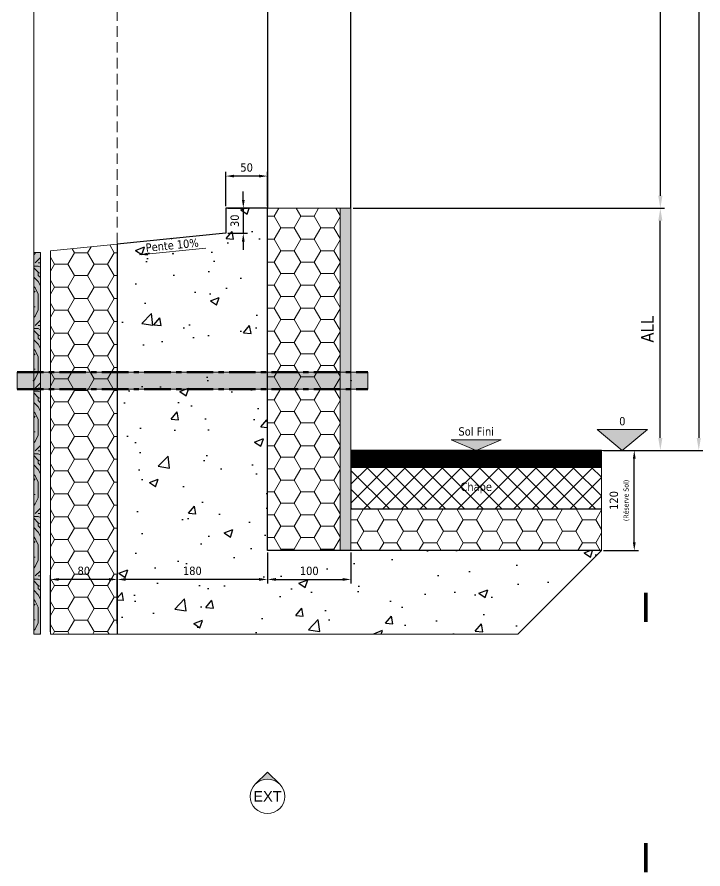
# Model space of a CAD drawing. Header units: millimetres. Extents: x -20000 to 230000, y -17405 to 24510.
# Drawn here: x 84700 to 85522, y 4592 to 5613 of the extents above; entities that cross this region are included whole.
import ezdxf
from ezdxf.enums import TextEntityAlignment as Align

# ---------------------------------------------------------------- set-up
doc = ezdxf.new("R2010")
doc.units = ezdxf.units.MM
doc.header["$PDMODE"] = 35
doc.header["$PDSIZE"] = 0.5
doc.linetypes.add('AXES', pattern=[50.800000000000004, 31.75, -6.35, 6.35, -6.35])
doc.linetypes.add('CACHE', pattern=[9.524999999999999, 6.35, -3.175])
doc.layers.get('0').update_dxf_attribs({"lineweight": 13})
doc.layers.get('Defpoints').update_dxf_attribs({"true_color": 0xc2a584})
for name, color, linetype, lineweight in [('0 - 1 (validé)', 3, 'Continuous', 13), ('1 - Axe', 1, 'AXES', 0), ('1 - BETON', 251, 'Continuous', 25), ('1 - Bois', 44, 'Continuous', 13), ('1 - Béton', 251, 'Continuous', 25), ('1 - Cotation', 32, 'Continuous', 13), ('1 - INTERROMPU', 253, 'CACHE', 13), ('1 - Isolant', 132, 'Continuous', 13), ('1 - Platre', 252, 'Continuous', 13), ('1 - Texte', 7, 'Continuous', 13), ('Texte', 7, 'Continuous', 13)]:
    doc.layers.add(name, color=color, linetype=linetype, lineweight=lineweight)
doc.layers.add('0 - Invisible', color=43, linetype='Continuous', lineweight=0, plot=False)
doc.layers.add('Non visible', color=163, linetype='Continuous', lineweight=25, plot=False)
doc.layers.add('1 - Cache', color=7, linetype='Continuous', lineweight=0, true_color=0xffffff)
doc.styles.get("Standard").update_dxf_attribs({"font": 'ARIALUNI.TTF'})
doc.styles.add('Texte Poralu', font='tahomabd.ttf')
doc.dimstyles.new('100 - 1000', dxfattribs={"dimtxt": 15, "dimasz": 15, "dimexe": 5, "dimexo": 2.5, "dimgap": 8, "dimtad": 1, "dimdec": 1, "dimtxsty": 'Texte Poralu', "dimcen": 10, "dimazin": 0, "dimtfac": 1, "dimtdec": 1, "dimtmove": 0, "dimatfit": 3, "dimfxl": 1, "dimarcsym": 0})
doc.dimstyles.new('30 - 1000', dxfattribs={"dimtxt": 10, "dimasz": 10, "dimexe": 5, "dimexo": 2.5, "dimgap": 5, "dimtad": 1, "dimdec": 1, "dimtxsty": 'Texte Poralu', "dimcen": 5, "dimazin": 0, "dimtfac": 1, "dimtdec": 1, "dimtmove": 0, "dimatfit": 3, "dimfxl": 1, "dimarcsym": 0})

# ---------------------------------------------------------------- blocks, each defined once
blk = doc.blocks.new('Cadre Coupe_Elev')
at = {"color": 7}
blk.add_attdef('REPERE_1', text='', height=300, dxfattribs=at).set_placement((1000, 9000), align=Align.MIDDLE_CENTER)
at = {"layer": '1 - Texte', "color": 7}
for tag, p in [('DEFINITION1', (5000, 1200)), ('DEFINITION2', (5000, 800))]:
    blk.add_attdef(tag, text='', height=250, dxfattribs=at).set_placement(p, align=Align.MIDDLE_CENTER)
at = {"layer": 'Non visible', "style": 'Texte Poralu'}
for p in [(5447.11721373623, 4905.799125232807), (5447.11721373623, 4605.799125232807)]:
    blk.add_attdef('REPERE_2', text='', height=35, dxfattribs=at).set_placement(p, align=Align.MIDDLE_LEFT)
blk = doc.blocks.new('*U837')
at = {"layer": '1 - Béton'}
h = blk.add_hatch(dxfattribs=at)
h.set_pattern_fill('ANSI31', color=256, scale=0.5, angle=135)
h.set_pattern_definition([(180, (199.9999999999554, 19.99999999999773), (-3.33066907387547e-16, -1.5875), [])])
h.paths.add_polyline_path([(0, 100), (299.9999999999554, 99.99999999999545), (299.9999999999554, 119.9999999999955), (0, 120)])
h = blk.add_hatch(dxfattribs=at)
h.set_pattern_fill('ANSI37', color=256, scale=5)
h.set_pattern_definition([(45, (199.9999999999554, 9.999999999997726), (-11.22532015133644, 11.22532015133644), []), (135, (199.9999999999554, 9.999999999997726), (-11.22532015133644, -11.22532015133644), [])])
h.paths.add_polyline_path([(0, 50), (299.9999999999554, 49.99999999999545), (299.9999999999554, 99.99999999999545), (0, 100)])
h.paths.add_polyline_path([(125.9083277367138, 65.81766286097815), (173.9506380120663, 65.81766286097815), (173.9506380120663, 87.41940899932604), (125.9083277367138, 87.41940899932604)], flags=24)
at = {"layer": '1 - Isolant'}
h = blk.add_hatch(dxfattribs=at)
h.set_pattern_fill('HONEY', color=256, scale=5)
h.set_pattern_definition([(0, (199.9999999999554, 19.99999999999773), (23.8125, 13.748153225), [15.875, -31.75]), (120, (199.9999999999554, 19.99999999999773), (-23.81249994797095, 13.74815331511695), [15.87499999999995, -31.74999999999991]), (59.99999999999999, (199.9999999999554, 19.99999999999773), (5.202904551637744e-08, 27.49630654011694), [-31.75, 15.875])])
h.paths.add_polyline_path([(0, 0), (299.9999999999554, -6.821210263295947e-12), (299.9999999999554, 49.99999999999545), (0, 50)])
at = {"layer": '0 - Invisible'}
for points in [[(0, 100), (299.9999999999554, 99.99999999999545), (299.9999999999554, 119.9999999999955), (0, 120), (0, 100)], [(0, 50), (299.9999999999554, 49.99999999999545), (299.9999999999554, 99.99999999999545), (0, 100), (0, 50)], [(0, 0), (299.9999999999554, -6.821210263295947e-12), (299.9999999999554, 49.99999999999545), (0, 50), (0, 0)]]:
    blk.add_lwpolyline(points, dxfattribs=at)
at = {"layer": '1 - Béton'}
for points in [[(299.9999999999554, 119.9999999999955), (0, 120), (0, 100), (299.9999999999554, 99.99999999999545)], [(299.9999999999554, 99.99999999999545), (0, 100), (0, 50), (299.9999999999554, 49.99999999999545)]]:
    blk.add_lwpolyline(points, dxfattribs=at)
at = {"layer": '1 - Isolant'}
blk.add_lwpolyline([(299.9999999999554, 49.99999999999545), (0, 50), (0, 0), (299.9999999999554, -6.821210263295947e-12)], dxfattribs=at)
at = {"insert": (149.9999999999777, 74.99999999999763), "char_height": 10, "attachment_point": 5, "style": 'Texte Poralu'}
blk.add_mtext_dynamic_manual_height_columns('Chape', width=39.78362779687997, gutter_width=50, heights=[0], dxfattribs=at)
blk = doc.blocks.new('*U888')
at = {"layer": '1 - Isolant'}
h = blk.add_hatch(dxfattribs=at)
h.set_pattern_fill('HONEY', color=256, scale=5)
h.set_pattern_definition([(0, (-58597.14088961112, -19647.49265059401), (23.8125, 13.748153225), [15.875, -31.75]), (120, (-58597.14088961112, -19647.49265059401), (-23.81249994797095, 13.74815331511695), [15.87499999999996, -31.74999999999991]), (59.99999999999999, (-58597.14088961112, -19647.49265059401), (5.202904551637744e-08, 27.49630654011694), [-31.75, 15.875])])
h.paths.add_polyline_path([(3.579119409721139e-11, -410.000000000683), (87.00000000082433, -410.000000000683), (87.00000000080308, 0), (0, 0)])
at = {"layer": '1 - Platre'}
h = blk.add_hatch(dxfattribs=at)
h.set_pattern_fill('AR-SAND', color=256, scale=0.1)
h.set_pattern_definition([(37.50000000000001, (-58597.14088961112, -19647.49265059401), (-0.1600031295984046, 4.894132373293424), [0, -3.860800000000001, 0, -4.318000000000001, 0, -4.1275]), (7.499999999999999, (-58597.14088961112, -19647.49265059401), (4.495232831380027, 7.168251005683543), [0, -2.0828, 0, -3.4798, 0, -1.3335]), (327.5, (-58600.26508961112, -19647.49265059401), (7.90992370241458, 0.01437184678545691), [0, -1.27, 0, -4.572, 0, -5.969]), (317.5, (-58600.26508961112, -19647.49265059401), (7.635564524722972, 2.229293232572162), [0, -0.635, 0, -2.9972, 0, -3.429])])
h.paths.add_polyline_path([(100.0000000008316, -410.000000000683), (100.0000000008031, 0), (87.00000000080308, 0), (87.00000000082433, -410.000000000683)])
at = {"layer": '0 - Invisible'}
for points in [[(3.579119409721139e-11, -410.000000000683), (87.00000000082433, -410.000000000683)], [(87.00000000082433, -410.000000000683), (100.0000000008316, -410.000000000683)]]:
    blk.add_lwpolyline(points, dxfattribs=at)
at = {"layer": '1 - Isolant'}
blk.add_lwpolyline([(87.00000000082433, -410.000000000683), (87.00000000080308, 0), (0, 0), (3.579119409721139e-11, -410.000000000683)], dxfattribs=at)
at = {"layer": '1 - Platre'}
blk.add_lwpolyline([(100.0000000008316, -410.000000000683), (100.0000000008031, 0), (87.00000000080308, 0), (87.00000000082433, -410.000000000683)], dxfattribs=at)
blk = doc.blocks.new('*D1507')
at = {"layer": 'Defpoints', "color": 0, "lineweight": -2, "transparency": 16777216}
for p, q in [((85000.00002455604, 4971.232209339361), (85000.00002455604, 4934.157499047607)), ((84820.00002455682, 4886.232209339361), (84820.00002455682, 4944.157499047607)), ((84990.00002455604, 4939.157499047607), (84830.00002455682, 4939.157499047607))]:
    blk.add_line(p, q, dxfattribs=at)
at = {"layer": 'Defpoints', "color": 0, "transparency": 16777216}
for p in [(85000.00002455604, 4973.732209339361), (84820.00002455682, 4939.157499047607), (84820.00002455682, 4883.732209339361)]:
    blk.add_point(p, dxfattribs=at)
for points in [[(84830.00002455682, 4940.824165714274), (84830.00002455682, 4937.49083238094), (84820.00002455682, 4939.157499047607)], [(84990.00002455604, 4940.824165714274), (84990.00002455604, 4937.49083238094), (85000.00002455604, 4939.157499047607)]]:
    blk.add_solid(points, dxfattribs=at)
at = {"layer": 'Defpoints', "color": 0, "transparency": 16777216, "insert": (84910.00002455643, 4949.385840216177), "char_height": 10, "attachment_point": 5, "style": 'Texte Poralu'}
blk.add_mtext('180', dxfattribs=at)
blk = doc.blocks.new('*D1508')
at = {"layer": '1 - Cotation', "color": 0, "lineweight": -2, "transparency": 16777216}
for p, q in [((85000.00002455604, 4971.232209339361), (85000.00002455604, 4934.157499047607)), ((85100.00002455685, 4971.232209339365), (85100.00002455685, 4934.157499047607)), ((85010.00002455604, 4939.157499047607), (85090.00002455685, 4939.157499047607))]:
    blk.add_line(p, q, dxfattribs=at)
at = {"layer": '1 - Cotation', "color": 0, "transparency": 16777216}
for points in [[(85010.00002455604, 4940.824165714274), (85010.00002455604, 4937.49083238094), (85000.00002455604, 4939.157499047607)], [(85090.00002455685, 4940.824165714274), (85090.00002455685, 4937.49083238094), (85100.00002455685, 4939.157499047607)]]:
    blk.add_solid(points, dxfattribs=at)
at = {"layer": 'Defpoints', "color": 0, "transparency": 16777216}
for p in [(85000.00002455604, 4973.732209339361), (85100.00002455685, 4973.732209339365), (85100.00002455685, 4939.157499047607)]:
    blk.add_point(p, dxfattribs=at)
at = {"layer": '1 - Cotation', "color": 0, "transparency": 16777216, "insert": (85050.00002455644, 4949.362334507648), "char_height": 10, "attachment_point": 5, "style": 'Texte Poralu'}
blk.add_mtext('100', dxfattribs=at)
blk = doc.blocks.new('*U199')
blk.add_hatch(color=256).paths.add_polyline_path([(25, 0), (55, 25), (-5, 25)])
blk.add_line((0, 0), (50, 0))
blk.add_lwpolyline([(25, 0), (55, 25), (-5, 25), (25, 0)])
at = {"style": 'Texte Poralu'}
blk.add_attdef('HAUTEUR', text='', height=10, dxfattribs=at).set_placement((25, 34.99999999999997), align=Align.MIDDLE_CENTER)
blk = doc.blocks.new('*U200')
blk.add_hatch(color=256).paths.add_polyline_path([(0, 0), (29.99999999999999, 12.5), (-30.00000000000001, 12.5)])
blk.add_lwpolyline([(0, 0), (29.99999999999999, 12.5), (-30.00000000000001, 12.5), (0, 0)])
at = {"layer": 'Texte', "insert": (-7.105427357601002e-15, 17.5), "char_height": 10, "attachment_point": 8, "style": 'Texte Poralu'}
blk.add_mtext('Sol Fini', dxfattribs=at)
blk = doc.blocks.new('*D1509')
at = {"color": 0, "lineweight": -2, "transparency": 16777216}
for p, q in [((85402.5000245568, 5093.732209339346), (85444.32851743247, 5093.732209339346)), ((85439.32851743247, 4983.732209339365), (85439.32851743247, 5083.732209339346)), ((85402.5000245568, 4973.732209339365), (85444.32851743247, 4973.732209339365))]:
    blk.add_line(p, q, dxfattribs=at)
at = {"color": 0, "transparency": 16777216}
for points in [[(85437.6618507658, 5083.732209339346), (85440.99518409914, 5083.732209339346), (85439.32851743247, 5093.732209339346)], [(85437.6618507658, 4983.732209339365), (85440.99518409914, 4983.732209339365), (85439.32851743247, 4973.732209339365)]]:
    blk.add_solid(points, dxfattribs=at)
at = {"layer": 'Defpoints', "color": 0, "transparency": 16777216}
for p in [(85400.0000245568, 5093.732209339346), (85439.32851743247, 5093.732209339346), (85400.0000245568, 4973.732209339365)]:
    blk.add_point(p, dxfattribs=at)
at = {"color": 0, "transparency": 16777216, "insert": (85421.68759511324, 5033.732209339369), "char_height": 10, "attachment_point": 5, "rotation": 90, "style": 'Texte Poralu'}
blk.add_mtext('120 \\P{\\H0.6x;(Réserve Sol)}', dxfattribs=at)
blk = doc.blocks.new('*D1510')
at = {"layer": 'Defpoints', "color": 0, "lineweight": -2, "transparency": 16777216}
for p, q in [((84740.00002455682, 4876.232209339365), (84740.00002455682, 4944.157499047604)), ((84810.00002455682, 4939.157499047604), (84750.00002455682, 4939.157499047604)), ((84820.00002455682, 4886.232209339361), (84820.00002455682, 4944.157499047604))]:
    blk.add_line(p, q, dxfattribs=at)
at = {"layer": 'Defpoints', "color": 0, "transparency": 16777216}
for p in [(84740.00002455682, 4939.157499047604), (84820.00002455682, 4883.732209339361), (84740.00002455682, 4873.732209339365)]:
    blk.add_point(p, dxfattribs=at)
for points in [[(84750.00002455682, 4940.824165714271), (84750.00002455682, 4937.490832380937), (84740.00002455682, 4939.157499047604)], [(84810.00002455682, 4940.824165714271), (84810.00002455682, 4937.490832380937), (84820.00002455682, 4939.157499047604)]]:
    blk.add_solid(points, dxfattribs=at)
at = {"layer": 'Defpoints', "color": 0, "transparency": 16777216, "insert": (84780.00002455682, 4949.385840216173), "char_height": 10, "attachment_point": 5, "style": 'Texte Poralu'}
blk.add_mtext('80', dxfattribs=at)
blk = doc.blocks.new('*D1511')
at = {"layer": '1 - Cotation', "color": 0, "lineweight": -2, "transparency": 16777216}
for p, q in [((85002.50002455692, 6144.331641222817), (85475.53804503876, 6144.331641222817)), ((85470.53804503876, 6129.331641222817), (85470.53804503876, 5398.732209340044)), ((85102.50002455685, 5383.732209340044), (85475.53804503876, 5383.732209340044))]:
    blk.add_line(p, q, dxfattribs=at)
at = {"layer": '1 - Cotation', "color": 0, "transparency": 16777216}
for points in [[(85468.03804503876, 6129.331641222817), (85473.03804503876, 6129.331641222817), (85470.53804503876, 6144.331641222817)], [(85468.03804503876, 5398.732209340044), (85473.03804503876, 5398.732209340044), (85470.53804503876, 5383.732209340044)]]:
    blk.add_solid(points, dxfattribs=at)
at = {"layer": 'Defpoints', "color": 0, "transparency": 16777216}
for p in [(85000.00002455692, 6144.331641222817), (85100.00002455685, 5383.732209340044), (85470.53804503876, 5383.732209340044)]:
    blk.add_point(p, dxfattribs=at)
at = {"layer": '1 - Cotation', "color": 0, "transparency": 16777216, "insert": (85455.03804503876, 5764.031925281444), "char_height": 15, "attachment_point": 5, "rotation": 90, "style": 'Texte Poralu'}
blk.add_mtext('H', dxfattribs=at)
blk = doc.blocks.new('*D1512')
at = {"layer": '1 - Cotation', "color": 0, "lineweight": -2, "transparency": 16777216}
for p, q in [((85402.500024557, 6494.331641222817), (85521.60359279602, 6494.331641222817)), ((85516.60359279602, 6479.331641222817), (85516.60359279602, 5108.73220933936)), ((85402.5000245568, 5093.73220933936), (85521.60359279602, 5093.73220933936))]:
    blk.add_line(p, q, dxfattribs=at)
at = {"layer": '1 - Cotation', "color": 0, "transparency": 16777216}
for points in [[(85514.10359279602, 6479.331641222817), (85519.10359279602, 6479.331641222817), (85516.60359279602, 6494.331641222817)], [(85514.10359279602, 5108.73220933936), (85519.10359279602, 5108.73220933936), (85516.60359279602, 5093.73220933936)]]:
    blk.add_solid(points, dxfattribs=at)
at = {"layer": 'Defpoints', "color": 0, "transparency": 16777216}
for p in [(85400.000024557, 6494.331641222817), (85400.0000245568, 5093.73220933936), (85516.60359279602, 5093.73220933936)]:
    blk.add_point(p, dxfattribs=at)
at = {"layer": '1 - Cotation', "color": 0, "transparency": 16777216, "insert": (85500.83159816875, 5794.031925281102), "char_height": 15, "attachment_point": 5, "rotation": 90, "style": 'Texte Poralu'}
blk.add_mtext('HSP', dxfattribs=at)
blk = doc.blocks.new('*U189')
h = blk.add_hatch(color=256)
edge = h.paths.add_edge_path()
edge.add_line((-2.072522045462071e-13, 29.16815472393788), (-14.58407736196905, 14.58407736197051))
edge.add_arc((1.103117597267565e-11, -1.326938559031979e-11), 20.62500000001327, 90.00000000003098, 134.9999999999927, ccw=False)
edge.add_arc((-8.900435943814897e-12, -8.125056183416809e-12), 20.62500000000813, 45.00000000000222, 89.99999999997573, ccw=False)
edge.add_line((14.58407736196884, 14.58407736197071), (-2.060573933704291e-13, 29.16815472393788))
for p, q in [((0.00170546913411465, 29.16815472393787), (-14.58407736197124, 14.58407736196831)), ((14.58407736196884, 14.58407736197071), (0.00170546913411465, 29.16815472393787))]:
    blk.add_line(p, q)
blk.add_circle((0, 0), 20.625)
at = {"insert": (0, 0), "char_height": 12.5, "attachment_point": 5}
blk.add_mtext('EXT', dxfattribs=at)
blk = doc.blocks.new('*U892')
at = {"layer": '1 - Bois'}
h = blk.add_hatch(dxfattribs=at)
h.set_pattern_fill('352', color=256, scale=75, style=0, pattern_type=2)
h.set_pattern_definition([(0, (458.250000000768, -17), (75, 75), [22.5, -52.5]), (0, (458.250000000768, -13.25), (75, 75), [22.5, -52.5]), (0, (462.000000000768, -5.75), (75, 75), [15, -60]), (0, (465.750000000768, 1.75), (75, 75), [11.25, -63.75]), (0, (465.750000000768, 9.25), (75, 75), [7.5, -67.5]), (0, (447.000000000768, 16.75), (75, 75), [3.75, -18.75, 3.75, -48.75]), (0, (458.250000000768, 20.5), (75, 75), [3.75, -30, 11.25, -30]), (0, (473.250000000768, 24.25), (75, 75), [3.75, -3.75, 3.75, -63.75]), (0, (469.500000000768, 28), (75, 75), [3.75, -71.25]), (0, (465.750000000768, 35.5), (75, 75), [11.25, -63.75]), (0, (465.750000000768, 43), (75, 75), [15, -60]), (0, (462.000000000768, 50.5), (75, 75), [18.75, -22.5, 3.75, -30]), (90, (432.000000000768, 5.5), (-74.99999999999999, 75), [3.75, -7.5, 18.75, -45]), (90, (435.750000000768, 13), (-74.99999999999999, 75), [3.75, -3.75, 11.25, -56.25]), (90, (439.500000000768, 43), (-74.99999999999999, 75), [7.5, -67.5]), (90, (443.250000000768, 13), (-74.99999999999999, 75), [15, -22.5, 3.75, -33.75]), (90, (447.000000000768, 54.25), (-74.99999999999999, 75), [3.75, -71.25]), (90, (450.750000000768, 16.75), (-74.99999999999999, 75), [11.25, -63.75]), (90, (458.250000000768, 20.5), (-74.99999999999999, 75), [7.5, -67.5]), (90, (465.750000000768, 20.5), (-74.99999999999999, 75), [3.75, -11.25, 11.25, -48.75]), (90, (469.500000000768, 24.25), (-74.99999999999999, 75), [3.75, -71.25]), (90, (473.250000000768, 9.25), (-74.99999999999999, 75), [10.5, -64.5]), (90, (477.000000000768, -5.75), (-74.99999999999999, 75), [7.5, -67.5]), (90, (484.500000000768, 24.25), (-74.99999999999999, 75), [3.75, -71.25]), (90, (492.000000000768, 20.5), (-74.99999999999999, 75), [11.25, -63.75]), (90, (499.500000000768, 20.5), (-74.99999999999999, 75), [11.25, -63.75]), (45, (488.250000000768, -9.5), (8.326672684688674e-15, 75.00000000142686), [5.30325, -5.30325, 5.30325, -90.15626715]), (45, (473.250000000768, 9.25), (8.326672684688674e-15, 75.00000000142686), [10.6065, -95.45951715]), (45, (443.250000000768, 46.75), (8.326672684688674e-15, 75.00000000142686), [10.6065, -95.45951715]), (45, (458.250000000768, 28), (8.326672684688674e-15, 75.00000000142686), [10.6065, -95.45951715]), (45, (462.000000000768, 13), (8.326672684688674e-15, 75.00000000142686), [10.6065, -95.45951715]), (45, (484.500000000768, -2), (8.326672684688674e-15, 75.00000000142686), [10.6065, -95.45951715]), (45, (477.000000000768, 1.75), (8.326672684688674e-15, 75.00000000142686), [15.9099, -90.15611715]), (45, (454.500000000768, 35.5), (8.326672684688674e-15, 75.00000000142686), [5.30325, -100.76276715]), (45, (450.750000000768, 43), (8.326672684688674e-15, 75.00000000142686), [5.30325, -100.76276715]), (45, (480.750000000768, 43), (8.326672684688674e-15, 75.00000000142686), [5.30325, -100.76276715]), (45, (450.750000000768, 5.5), (8.326672684688674e-15, 75.00000000142686), [5.30325, -100.76276715]), (45, (492.000000000768, 31.75), (8.326672684688674e-15, 75.00000000142686), [5.30325, -100.76276715]), (45, (465.750000000768, 24.25), (8.326672684688674e-15, 75.00000000142686), [5.30325, -100.76276715]), (45, (473.250000000768, 31.75), (8.326672684688674e-15, 75.00000000142686), [5.30325, -100.76276715]), (135, (469.500000000768, 16.75), (-75.00000000142686, 8.326672684688674e-15), [5.30325, -5.30325, 15.9099, -79.54961714999999]), (135, (480.750000000768, 16.75), (-75.00000000142686, 8.326672684688674e-15), [5.30325, -100.76276715]), (135, (480.750000000768, -9.5), (-75.00000000142686, 8.326672684688674e-15), [5.30325, -100.76276715]), (135, (465.750000000768, 9.25), (-75.00000000142686, 8.326672684688674e-15), [5.30325, -100.76276715]), (135, (477.000000000768, 24.25), (-75.00000000142686, 8.326672684688674e-15), [5.30325, -100.76276715]), (135, (458.250000000768, 5.5), (-75.00000000142686, 8.326672684688674e-15), [5.30325, -100.76276715]), (135, (488.250000000768, 5.5), (-75.00000000142686, 8.326672684688674e-15), [5.30325, -100.76276715]), (135, (435.750000000768, -17), (-75.00000000142686, 8.326672684688674e-15), [5.30325, -100.76276715]), (135, (439.500000000768, -13.25), (-75.00000000142686, 8.326672684688674e-15), [10.6065, -95.45951715]), (135, (443.250000000768, -9.5), (-75.00000000142686, 8.326672684688674e-15), [10.6065, -95.45951715]), (135, (450.750000000768, -9.5), (-75.00000000142686, 8.326672684688674e-15), [10.6065, -95.45951715]), (135, (454.500000000768, -2), (-75.00000000142686, 8.326672684688674e-15), [10.6065, -95.45951715]), (135, (484.500000000768, 28), (-75.00000000142686, 8.326672684688674e-15), [10.6065, -95.45951715]), (135, (499.500000000768, -9.5), (-75.00000000142686, 8.326672684688674e-15), [10.6065, -95.45951715]), (135, (503.250000000768, 50.5), (-75.00000000142686, 8.326672684688674e-15), [10.6065, -95.45951715]), (135, (503.250000000768, 43), (-75.00000000142686, 8.326672684688674e-15), [10.6065, -95.45951715]), (135, (495.750000000768, 39.25), (-75.00000000142686, 8.326672684688674e-15), [10.6065, -95.45951715]), (135, (443.250000000768, 39.25), (-75.00000000142686, 8.326672684688674e-15), [15.9099, -90.15611715]), (135, (492.000000000768, 31.75), (-75.00000000142686, 8.326672684688674e-15), [15.9099, -90.15611715]), (26.56505119999999, (450.750000000768, 54.25), (75.00000000000706, 3.000483611570459e-08), [8.385, -159.320098275]), (26.56505119999999, (450.750000000768, 16.75), (75.00000000000706, 3.000483611570459e-08), [8.385, -159.320098275]), (26.56505119999999, (458.250000000768, 39.25), (75.00000000000706, 3.000483611570459e-08), [8.385, -159.320098275]), (26.56505119999999, (480.750000000768, -13.25), (75.00000000000706, 3.000483611570459e-08), [8.385, -159.320098275]), (26.56505119999999, (477.000000000768, -5.75), (75.00000000000706, 3.000483611570459e-08), [8.385, -159.320098275]), (26.56505119999999, (454.500000000768, 9.25), (75.00000000000706, 3.000483611570459e-08), [8.385, -159.320098275]), (26.56505119999999, (454.500000000768, 46.75), (75.00000000000706, 3.000483611570459e-08), [8.385, -159.320098275]), (26.56505119999999, (477.000000000768, 24.25), (75.00000000000706, 3.000483611570459e-08), [16.77, -150.935098275]), (63.43494882, (477.000000000768, 35.5), (3.824898731075166e-09, 75.00000000000705), [8.38499999999998, -159.3200982749997]), (63.43494882, (488.250000000768, 13), (3.824898731075166e-09, 75.00000000000705), [8.38499999999998, -159.3200982749997]), (63.43494882, (450.750000000768, 28), (3.824898731075166e-09, 75.00000000000705), [8.38499999999998, -159.3200982749997]), (63.43494882, (435.750000000768, 31.75), (3.824898731075166e-09, 75.00000000000705), [8.38499999999998, -159.3200982749997]), (63.43494882, (480.750000000768, 16.75), (3.824898731075166e-09, 75.00000000000705), [8.38499999999998, -159.3200982749997]), (63.43494882, (473.250000000768, 16.75), (3.824898731075166e-09, 75.00000000000705), [8.38499999999998, -159.3200982749997]), (63.43494882, (443.250000000768, 28), (3.824898731075166e-09, 75.00000000000705), [16.76999999999996, -150.9350982749997]), (63.43494882, (499.500000000768, 1.75), (3.824898731075166e-09, 75.00000000000705), [16.76999999999996, -150.9350982749997]), (63.43494882, (492.000000000768, 5.5), (3.824898731075166e-09, 75.00000000000705), [16.76999999999996, -150.9350982749997]), (116.5650512, (432.000000000768, -5.75), (-3.000486109572265e-08, 75.00000000000705), [8.38499999999998, -159.3200982749997]), (116.5650512, (432.000000000768, 35.5), (-3.000486109572265e-08, 75.00000000000705), [8.38499999999998, -159.3200982749997]), (116.5650512, (447.000000000768, -17), (-3.000486109572265e-08, 75.00000000000705), [8.38499999999998, -159.3200982749997]), (116.5650512, (439.500000000768, 50.5), (-3.000486109572265e-08, 75.00000000000705), [8.38499999999998, -159.3200982749997]), (116.5650512, (447.000000000768, 5.5), (-3.000486109572265e-08, 75.00000000000705), [8.38499999999998, -159.3200982749997]), (116.5650512, (462.000000000768, 13), (-3.000486109572265e-08, 75.00000000000705), [8.38499999999998, -159.3200982749997]), (116.5650512, (469.500000000768, 28), (-3.000486109572265e-08, 75.00000000000705), [8.38499999999998, -159.3200982749997]), (116.5650512, (435.750000000768, -2), (2.408598827469133e-05, 75.00001205800363), [8.38499999999998, -159.3200982749997]), (116.5650512, (454.500000000768, 9.25), (-3.000486109572265e-08, 75.00000000000705), [8.38499999999998, -159.3200982749997]), (116.5650512, (477.000000000768, 1.75), (-3.000486109572265e-08, 75.00000000000705), [8.38499999999998, -159.3200982749997]), (116.5650512, (484.500000000768, 9.25), (-3.000486109572265e-08, 75.00000000000705), [8.38499999999998, -159.3200982749997]), (116.5650512, (499.500000000768, 31.75), (-3.000486109572265e-08, 75.00000000000705), [8.38499999999998, -159.3200982749997]), (116.5650512, (443.250000000768, 54.25), (-3.000486109572265e-08, 75.00000000000705), [8.38499999999998, -159.3200982749997]), (116.5650512, (432.000000000768, 50.5), (-3.000486109572265e-08, 75.00000000000705), [16.76999999999996, -150.9350982749997]), (116.5650512, (443.250000000768, -2), (-3.000486109572265e-08, 75.00000000000705), [16.76999999999996, -150.9350982749997]), (153.43494882, (432.000000000768, -13.25), (-75.00000000000705, 3.82492371109322e-09), [8.385, -159.320098275]), (153.43494882, (495.750000000768, -17), (-75.00000000000705, 3.82492371109322e-09), [8.385, -159.320098275]), (153.43494882, (492.000000000768, 20.5), (-75.00000000000705, 3.82492371109322e-09), [8.385, -159.320098275]), (153.43494882, (462.000000000768, -5.75), (-75.00000000000705, 3.82492371109322e-09), [8.385, -159.320098275]), (153.43494882, (458.250000000768, -13.25), (-75.00000000000705, 3.82492371109322e-09), [8.385, -159.320098275]), (153.43494882, (465.750000000768, 1.75), (-75.00000000000705, 3.82492371109322e-09), [8.385, -159.320098275]), (153.43494882, (488.250000000768, 46.75), (-75.00000000000705, 3.82492371109322e-09), [8.385, -159.320098275]), (153.43494882, (495.750000000768, 50.5), (-75.00000000000705, 3.82492371109322e-09), [16.77, -150.935098275])])
h.paths.add_polyline_path([(0, 0), (457.000000000768, 0), (457.000000000768, 8), (0, 8)])
at = {"layer": '1 - Cache'}
h = blk.add_hatch(color=256, dxfattribs=at)
h.dxf.hatch_style = 2
h.paths.add_polyline_path([(0, 0), (457.000000000768, 0), (457.000000000768, 8), (0, 8)])
at = {"layer": '1 - Bois'}
blk.add_lwpolyline([(0, 0), (457.000000000768, 0), (457.000000000768, 8), (0, 8)], close=True, dxfattribs=at)
blk = doc.blocks.new('*U891')
at = {"layer": '1 - Isolant'}
h = blk.add_hatch(dxfattribs=at)
h.set_pattern_fill('HONEY', color=256, scale=5, style=0)
h.set_pattern_definition([(0, (19.99999999999997, -265.0000000007631), (23.8125, 13.748153225), [15.875, -31.75]), (120, (19.99999999999997, -265.0000000007631), (-23.81249994797095, 13.74815331511695), [15.87499999999992, -31.74999999999984]), (59.99999999999999, (19.99999999999997, -265.0000000007631), (5.202904551637744e-08, 27.49630654011694), [-31.75, 15.875])])
h.paths.add_polyline_path([(-8.578650828041227e-14, -467.0000000007631), (0, 0), (-79.99999999999994, -7.999999999999996), (-80, -467.0000000007631)])
at = {"layer": '0 - Invisible'}
blk.add_lwpolyline([(-80, -467.0000000007631), (-8.578650828041227e-14, -467.0000000007631)], dxfattribs=at)
at = {"layer": '1 - Isolant'}
blk.add_lwpolyline([(-8.578650828041227e-14, -467.0000000007631), (0, 0), (-79.99999999999994, -7.999999999999996), (-80, -467.0000000007631)], dxfattribs=at)
blk = doc.blocks.new('*U228')
at = {"layer": '1 - Cache'}
blk.add_hatch(color=256, dxfattribs=at).paths.add_polyline_path([(-20, -10), (400.0000000000182, -10), (400.0000000000182, 10), (-20, 10)])
at = {"layer": '0 - Invisible'}
blk.add_lwpolyline([(-20, -10), (400.0000000000182, -10), (400.0000000000182, 10), (-20, 10)], close=True, dxfattribs=at)
for p in [(0, 0), (380.0000000000182, 0)]:
    blk.add_point(p, dxfattribs=at)
at = {"layer": '1 - Axe', "lineweight": 50}
for p, q in [((-20, 10), (400.0000000000182, 10)), ((-20, -10), (400.0000000000182, -10))]:
    blk.add_line(p, q, dxfattribs=at)
blk = doc.blocks.new('*D1525')
at = {"layer": '1 - Cotation', "color": 0, "lineweight": -2, "transparency": 16777216}
for p, q in [((84950.00002455604, 5386.232209340044), (84950.00002455604, 5427.270608075254)), ((84990.00002455604, 5422.270608075254), (84960.00002455604, 5422.270608075254)), ((85000.00002455604, 5386.232209340044), (85000.00002455604, 5427.270608075254))]:
    blk.add_line(p, q, dxfattribs=at)
at = {"layer": '1 - Cotation', "color": 0, "transparency": 16777216}
for points in [[(84960.00002455604, 5423.937274741921), (84960.00002455604, 5420.603941408587), (84950.00002455604, 5422.270608075254)], [(84990.00002455604, 5423.937274741921), (84990.00002455604, 5420.603941408587), (85000.00002455604, 5422.270608075254)]]:
    blk.add_solid(points, dxfattribs=at)
at = {"layer": 'Defpoints', "color": 0, "transparency": 16777216}
for p in [(84950.00002455604, 5422.270608075254), (84950.00002455604, 5383.732209340044), (85000.00002455604, 5383.732209340044)]:
    blk.add_point(p, dxfattribs=at)
at = {"layer": '1 - Cotation', "color": 0, "transparency": 16777216, "insert": (84975.00002455604, 5432.475443535294), "char_height": 10, "attachment_point": 5, "style": 'Texte Poralu'}
blk.add_mtext('50', dxfattribs=at)
blk = doc.blocks.new('*D1526')
at = {"layer": '1 - Cotation', "color": 0, "lineweight": -2, "transparency": 16777216}
for p, q in [((84971.01253229822, 5393.732209340044), (84971.01253229822, 5403.732209340044)), ((84952.50002455604, 5383.732209340044), (84976.01253229822, 5383.732209340044)), ((84971.01253229822, 5383.732209340044), (84971.01253229822, 5353.732209340044)), ((84952.50002455604, 5353.732209340044), (84976.01253229822, 5353.732209340044)), ((84971.01253229822, 5343.732209340044), (84971.01253229822, 5333.732209340044))]:
    blk.add_line(p, q, dxfattribs=at)
at = {"layer": '1 - Cotation', "color": 0, "transparency": 16777216}
for points in [[(84969.34586563155, 5393.732209340044), (84972.67919896489, 5393.732209340044), (84971.01253229822, 5383.732209340044)], [(84969.34586563155, 5343.732209340044), (84972.67919896489, 5343.732209340044), (84971.01253229822, 5353.732209340044)]]:
    blk.add_solid(points, dxfattribs=at)
at = {"layer": 'Defpoints', "color": 0, "transparency": 16777216}
for p in [(84950.00002455604, 5383.732209340044), (84950.00002455604, 5353.732209340044), (84971.01253229822, 5353.732209340044)]:
    blk.add_point(p, dxfattribs=at)
at = {"layer": '1 - Cotation', "color": 0, "transparency": 16777216, "insert": (84960.80433887983, 5368.732209340058), "char_height": 10, "attachment_point": 5, "rotation": 90, "style": 'Texte Poralu'}
blk.add_mtext('30', dxfattribs=at)
blk = doc.blocks.new('*D1516')
at = {"layer": '1 - Cotation', "color": 0, "lineweight": -2, "transparency": 16777216}
for p, q in [((85102.50002455685, 5383.732209340044), (85475.53804503876, 5383.732209340044)), ((85470.53804503876, 5108.73220933936), (85470.53804503876, 5368.732209340044)), ((85402.5000245568, 5093.73220933936), (85475.53804503876, 5093.73220933936))]:
    blk.add_line(p, q, dxfattribs=at)
at = {"layer": '1 - Cotation', "color": 0, "transparency": 16777216}
for points in [[(85468.03804503876, 5368.732209340044), (85473.03804503876, 5368.732209340044), (85470.53804503876, 5383.732209340044)], [(85468.03804503876, 5108.73220933936), (85473.03804503876, 5108.73220933936), (85470.53804503876, 5093.73220933936)]]:
    blk.add_solid(points, dxfattribs=at)
at = {"layer": 'Defpoints', "color": 0, "transparency": 16777216}
for p in [(85100.00002455685, 5383.732209340044), (85470.53804503876, 5383.732209340044), (85400.0000245568, 5093.73220933936)]:
    blk.add_point(p, dxfattribs=at)
at = {"layer": '1 - Cotation', "color": 0, "transparency": 16777216, "insert": (85455.03804503876, 5238.732209339716), "char_height": 15, "attachment_point": 5, "rotation": 90, "style": 'Texte Poralu'}
blk.add_mtext('ALL', dxfattribs=at)
blk = doc.blocks.new('*U614')
at = {"layer": '0 - Invisible'}
for p in [(0, 0), (1.782078862990602, -17.82078862990238)]:
    blk.add_point(p, dxfattribs=at)
at = {"layer": 'Texte', "insert": (1.284560267886263, -12.84560267885354), "char_height": 10, "attachment_point": 8, "rotation": 5.710593137499643, "style": 'Texte Poralu'}
blk.add_mtext('Pente 10%', dxfattribs=at)
at = {"layer": 'Texte'}
blk.add_leader([(-38.26816804295959, -19.31334441521903), (41.33480717384009, -11.3530468935387)], dimstyle='30 - 1000', override={"dimgap": 2, "dimtad": 0}, dxfattribs=at)
blk = doc.blocks.new('*U886')
at = {"layer": '1 - BETON'}
h = blk.add_hatch(dxfattribs=at)
h.set_pattern_fill('CONCRETE', color=256, scale=15, style=0, pattern_type=2)
h.set_pattern_definition([(49.99999999999999, (110.0000000008331, -106.9999999999127), (107.589027390113, -9.412820247389266), [11.25, -123.75]), (355, (110.0000000008331, -106.9999999999127), (-20.81270004195, 112.8288200550018), [9, -99]), (100.4514, (118.9657520008331, -107.7844009999127), (86.77640725710323, 103.415931309143), [9.5610285, -105.1713168]), (46.18420000000002, (110.0000000008331, -76.99999999991269), (160.0861572938467, -24.82785214935271), [16.87499999999967, -185.6249999999974]), (96.6356, (123.3405117508331, -79.0689960499127), (140.1994058323055, 146.1176806350663), [14.3415432, -157.75695]), (351.1842, (110.0000000008331, -76.99999999991269), (140.1992917700441, 146.1177901387987), [13.5, -148.5]), (21, (125.0000000008331, -84.49999999991269), (89.53605781776925, -60.39283359980082), [11.25, -123.75]), (326.0000000000001, (125.0000000008331, -84.49999999991269), (36.49729978823726, 108.772506757028), [9, -99]), (71.4514, (132.4613349508331, -89.53274089991265), (126.0333942872235, 48.37957450649286), [9.5610285, -105.1713168]), (37.50000000000001, (110.0000000008331, -106.9999999999127), (1.8239782975936, 49.93407807469672), [0, -97.8, 0, -100.5, 0, -99.375]), (7.499999999999999, (110.0000000008331, -106.9999999999127), (39.46043061632229, 59.16175678235403), [0, -57.3, 0, -95.55, 0, -37.875]), (327.5, (76.5500000008331, -106.9999999999127), (80.07336542586135, -3.383230760156963), [0, -37.5, 0, -117, 0, -155.25]), (317.5, (61.55000000083309, -106.9999999999127), (87.47792540135794, 15.01574734984766), [0, -48.75, 0, -77.69999999999999, 0, -110.25])])
h.paths.add_polyline_path([(-143.1519566087397, -56.47670254198381), (-153.2681680425412, -55.8133444151772), (-143.483635672143, -53.15991190795052)], flags=8)
edge = h.paths.add_edge_path(flags=0)
edge.add_line((-143.3177961404413, -54.81830722496716), (-73.66519282574154, -47.85304689349687))
h.paths.add_polyline_path([(-154.6117021398676, -58.5934676324843), (-72.09846032577867, -50.34214345107541), (-74.24791440389178, -28.84760266994424), (-156.7611562179807, -37.09892685135313)], flags=24)
h.paths.add_polyline_path([(400, -410), (300.0000000000036, -509.9999999999964), (-179.9999999991669, -510), (-179.9999999991633, -42.99999999991633), (-50, -30), (-50, 0), (0, 0), (0, -410)])
at = {"layer": '0 - Invisible'}
blk.add_lwpolyline([(400, -410), (300.0000000000036, -509.9999999999964), (-179.9999999991669, -510)], dxfattribs=at)
at = {"layer": '1 - BETON'}
blk.add_lwpolyline([(400, -410), (0, -410), (0, 0), (-50, 0), (-50, -30), (-179.9999999991633, -42.99999999991633), (-179.9999999991669, -510)], dxfattribs=at)
blk.add_blockref('*U614', (-114.9999999995816, -36.49999999995816))

msp = doc.modelspace()

# ---------------------------------------------------------------- linework, layer by layer
at = {"layer": '1 - BETON', "ltscale": 2}
msp.add_line((85100.00002455604, 5383.732209340044), (85100.00002455688, 6334.331641222817), dxfattribs=at)
msp.add_lwpolyline([(85000.00002455694, 6154.331641222817), (85000.00002455604, 5383.732209340044), (85000.00002455604, 5383.732209340044)], dxfattribs=at)
at = {"layer": '1 - Bois'}
msp.add_line((84720.00002455694, 6144.331641222817), (84720.00002455692, 5330.732209340133), dxfattribs=at)
at = {"layer": '1 - INTERROMPU', "ltscale": 2}
msp.add_line((84820.00002455694, 6154.331641222817), (84820.00002455688, 5340.732209340128), dxfattribs=at)

# ---------------------------------------------------------------- block references
for name, p in [('*U886', (85000.00002455604, 5383.732209340044)), ('*U888', (85000.00002455604, 5383.732209340044)), ('*U891', (84820.00002455688, 5340.732209340128)), ('*U228', (84720.00002455692, 5177.244360944373)), ('*U837', (85100.00002455685, 4973.732209339365)), ('*U189', (85000.00167744524, 4679.328465829612))]:
    msp.add_blockref(name, p)
at = {"xscale": -1, "rotation": 270}
msp.add_blockref('*U892', (84720.00002455692, 4873.732209339365), dxfattribs=at)
at = {"layer": '0 - 1 (validé)'}
ref = msp.add_blockref('Cadre Coupe_Elev', (80000, 0), dxfattribs=at)
ref.add_attrib('REPERE_2', 'I', dxfattribs={"layer": 'Non visible', "height": 35, "style": 'Texte Poralu'}).set_placement((85447.11721373623, 4905.799125232807), align=Align.MIDDLE_LEFT)
ref.add_attrib('REPERE_2', 'I', dxfattribs={"layer": 'Non visible', "height": 35, "style": 'Texte Poralu'}).set_placement((85447.11721373623, 4605.799125232807), align=Align.MIDDLE_LEFT)
at = {"layer": 'Texte'}
msp.add_blockref('*U199', (85400.0000245568, 5093.732209339346), dxfattribs=at).add_auto_attribs({'HAUTEUR': '0'})
msp.add_blockref('*U200', (85250.00002455682, 5093.732209339363), dxfattribs=at)

# ---------------------------------------------------------------- dimensions: what is measured, and where the dimension line sits
dim = msp.add_linear_dim(base=(85439.32851743247, 5093.732209339346), p1=(85400.0000245568, 4973.732209339365), p2=(85400.0000245568, 5093.732209339346), angle=90, text='<> \\P{\\H0.6x;(Réserve Sol)}', dimstyle='30 - 1000')
dim.commit()
dim.dimension.update_dxf_attribs({"geometry": '*D1509', "text_midpoint": (85421.68759511324, 5033.732209339369)})
at = {"layer": '1 - Cotation'}
for base, p1, p2, text, picture, middle in [((85516.60359279602, 5093.73220933936), (85400.000024557, 6494.331641222817), (85400.0000245568, 5093.73220933936), 'HSP', '*D1512', (85500.83159816875, 5794.031925281102)), ((85470.53804503876, 5383.732209340044), (85000.00002455692, 6144.331641222817), (85100.00002455685, 5383.732209340044), 'H', '*D1511', (85455.03804503876, 5764.031925281444)), ((85470.53804503876, 5383.732209340044), (85400.0000245568, 5093.73220933936), (85100.00002455685, 5383.732209340044), 'ALL', '*D1516', (85455.03804503876, 5238.732209339716))]:
    dim = msp.add_linear_dim(base=base, p1=p1, p2=p2, angle=90, text=text, dimstyle='100 - 1000', dxfattribs=at)
    dim.commit()
    dim.dimension.update_dxf_attribs({"geometry": picture, "text_midpoint": middle})
for base, p1, p2, picture, middle in [((84950.00002455604, 5422.270608075254), (85000.00002455604, 5383.732209340044), (84950.00002455604, 5383.732209340044), '*D1525', (84975.00002455604, 5432.475443535294)), ((85100.00002455685, 4939.157499047607), (85000.00002455604, 4973.732209339361), (85100.00002455685, 4973.732209339365), '*D1508', (85050.00002455644, 4949.362334507648))]:
    dim = msp.add_linear_dim(base=base, p1=p1, p2=p2, dimstyle='30 - 1000', dxfattribs=at)
    dim.commit()
    dim.dimension.update_dxf_attribs({"geometry": picture, "text_midpoint": middle})
dim = msp.add_linear_dim(base=(84971.01253229822, 5353.732209340044), p1=(84950.00002455604, 5383.732209340044), p2=(84950.00002455604, 5353.732209340044), angle=90, dimstyle='30 - 1000', dxfattribs=at)
dim.commit()
dim.dimension.update_dxf_attribs({"geometry": '*D1526', "text_midpoint": (84960.80433887983, 5368.732209340058)})
at = {"layer": 'Defpoints'}
for base, p1, p2, picture, middle in [((84820.00002455682, 4939.157499047607), (85000.00002455604, 4973.732209339361), (84820.00002455682, 4883.732209339361), '*D1507', (84910.00002455643, 4949.385840216177)), ((84740.00002455682, 4939.157499047604), (84820.00002455682, 4883.732209339361), (84740.00002455682, 4873.732209339365), '*D1510', (84780.00002455682, 4949.385840216173))]:
    dim = msp.add_linear_dim(base=base, p1=p1, p2=p2, dimstyle='30 - 1000', dxfattribs=at)
    dim.commit()
    dim.dimension.update_dxf_attribs({"geometry": picture, "text_midpoint": middle})

doc.saveas('drawing.dxf')
